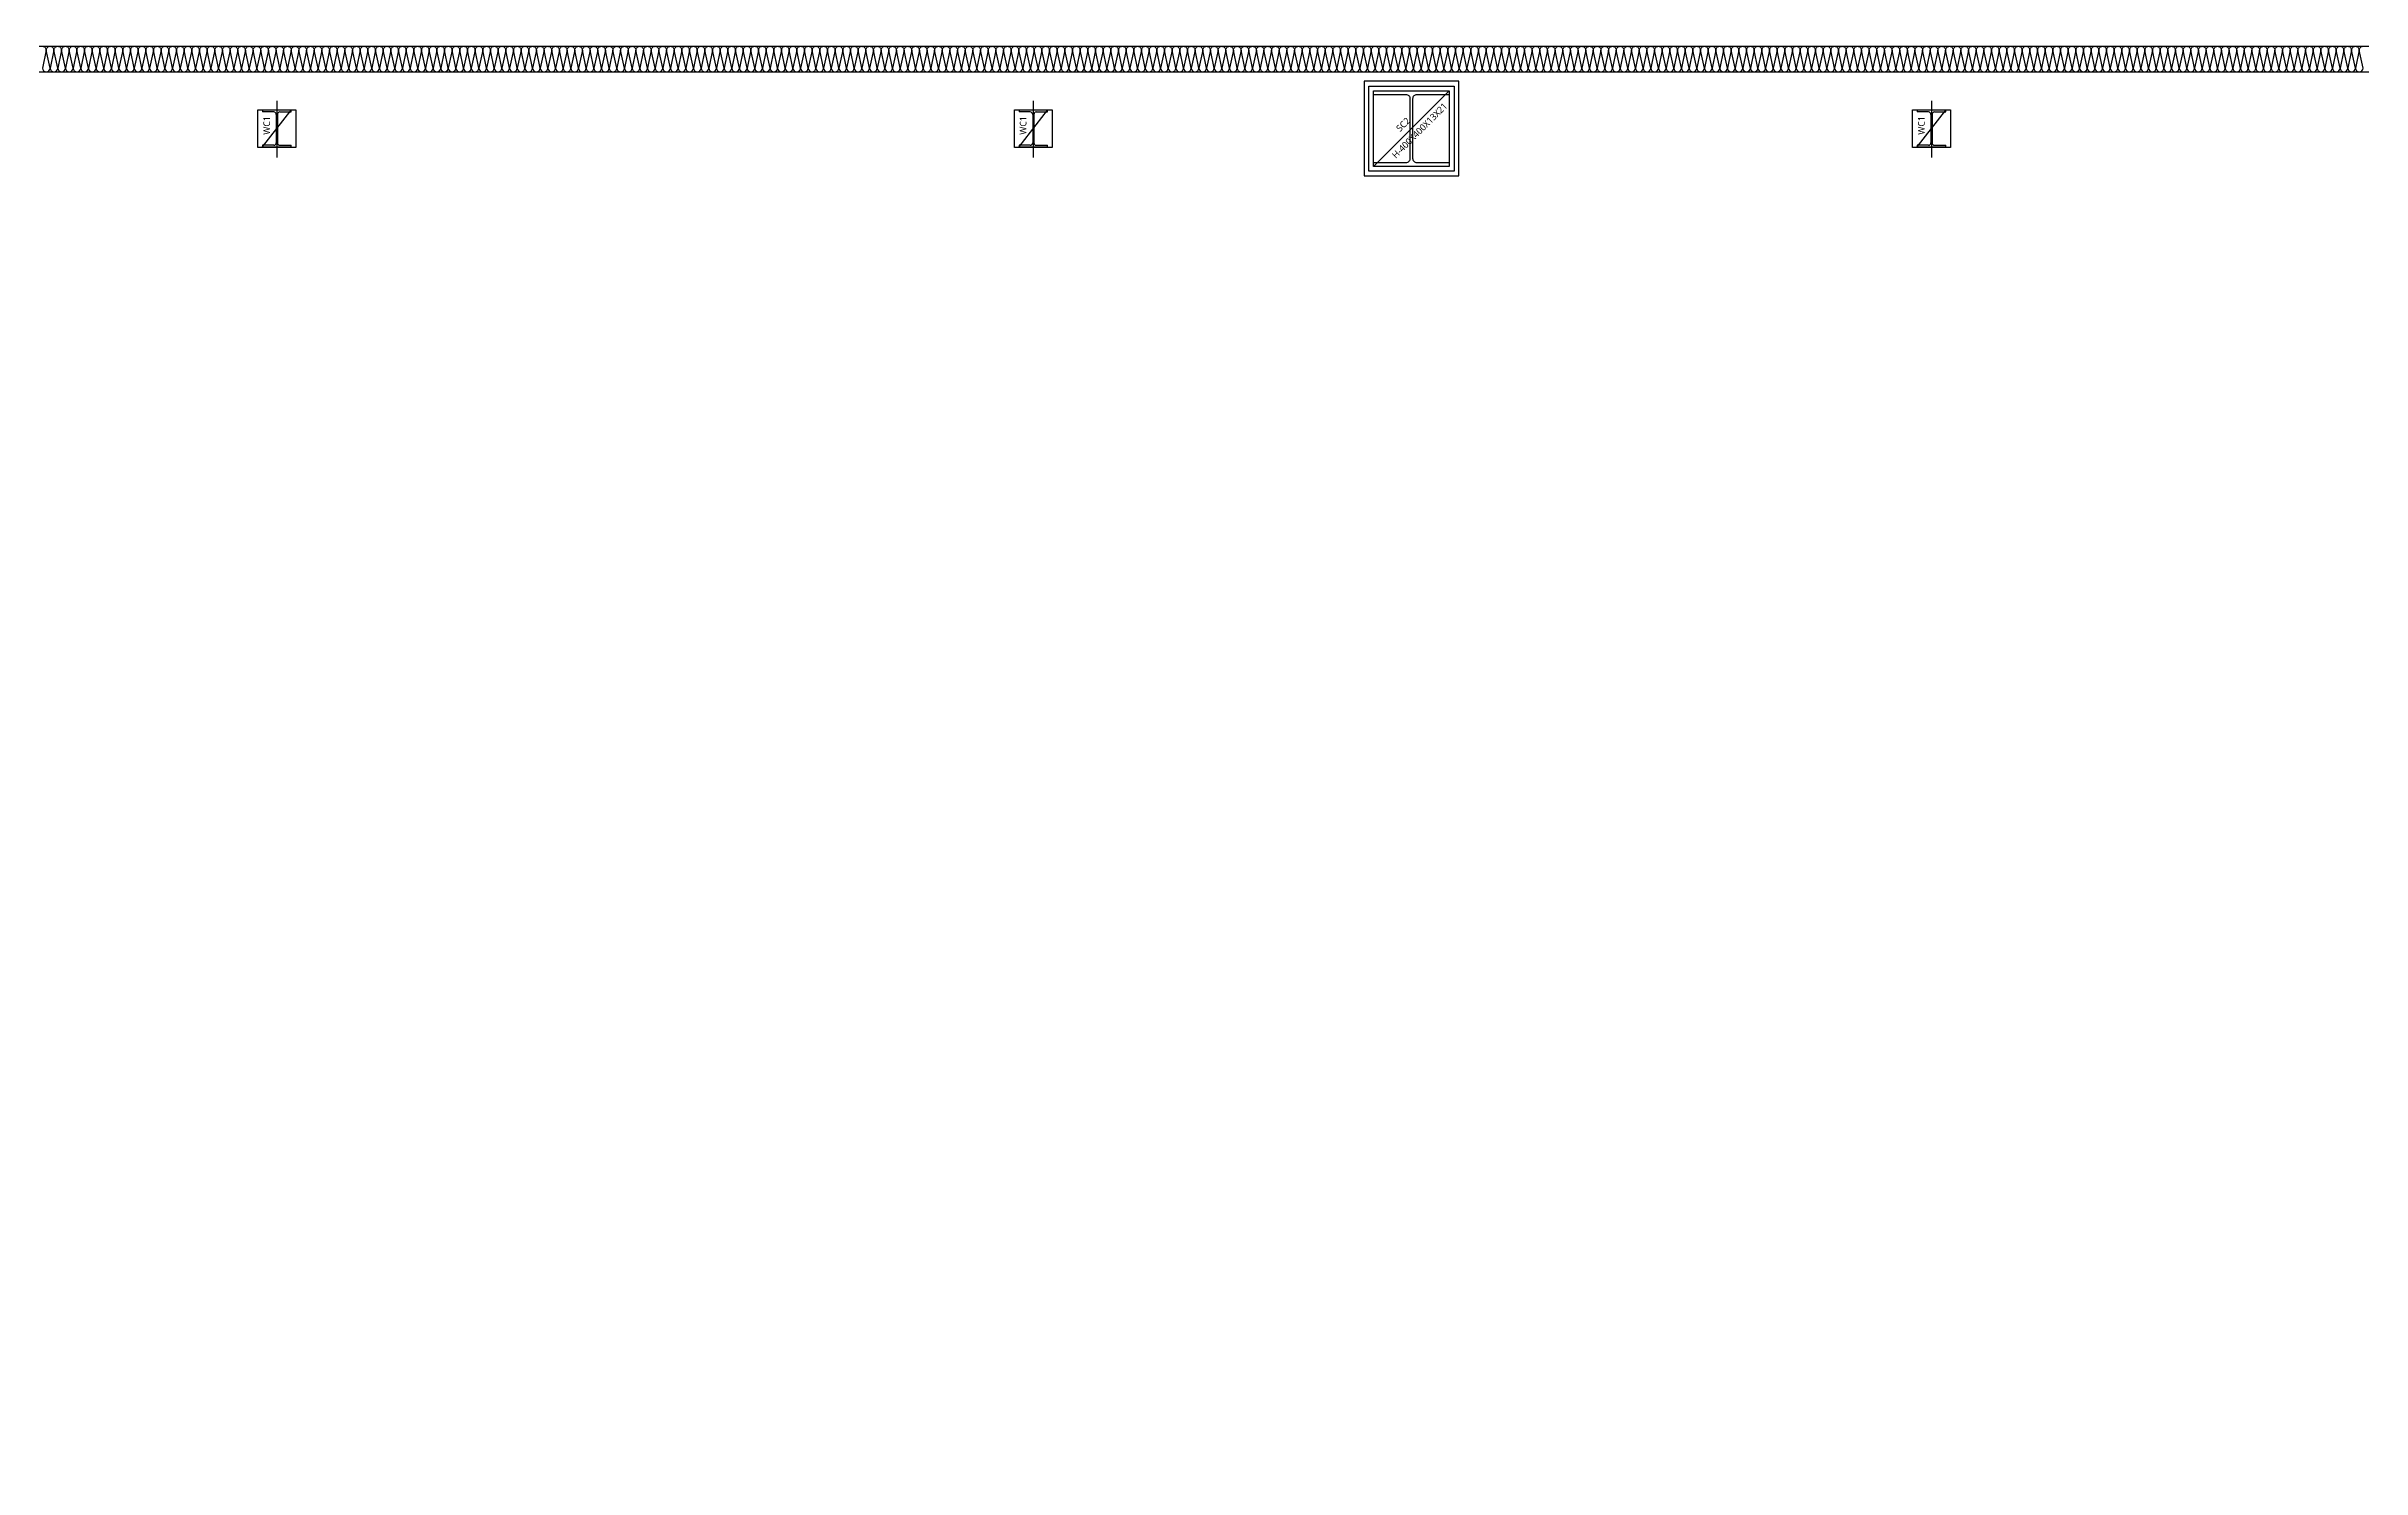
# Model space of a CAD drawing. Header units: millimetres. Extents: x -168200 to 504600, y -244718 to -125918.
# Drawn here: x -83919 to -71675, y -165900 to -158383 of the extents above; entities that cross this region are included whole.
import ezdxf
from ezdxf.enums import TextEntityAlignment as Align

# ---------------------------------------------------------------- set-up
doc = ezdxf.new("R2010")
doc.units = ezdxf.units.MM
doc.layers.add('arch', color=8, linetype='Continuous')
doc.styles.add('스타일1', font='malgun.ttf')

# ---------------------------------------------------------------- blocks, each defined once
blk = doc.blocks.new('*U485')
at = {"color": 0}
for points in [[(-26898.1, 0, -0.414214), (-26913.1, 15), (-26898.1, 85, 1), (-26928.1, 85), (-26913.1, 15, -0.414214), (-26928.1, 0, 0.414214)], [(-26868.1, 0, -0.414214), (-26883.1, 15), (-26868.1, 85, 1), (-26898.1, 85), (-26883.1, 15, -0.414214), (-26898.1, 0, 0.414214)], [(-26838.1, 0, -0.414214), (-26853.1, 15), (-26838.1, 85, 1), (-26868.1, 85), (-26853.1, 15, -0.414214), (-26868.1, 0, 0.414214)], [(-26808.1, 0, -0.414214), (-26823.1, 15), (-26808.1, 85, 1), (-26838.1, 85), (-26823.1, 15, -0.414214), (-26838.1, 0, 0.414214)], [(-26778.1, 0, -0.414214), (-26793.1, 15), (-26778.1, 85, 1), (-26808.1, 85), (-26793.1, 15, -0.414214), (-26808.1, 0, 0.414214)], [(-26748.1, 0, -0.414214), (-26763.1, 15), (-26748.1, 85, 1), (-26778.1, 85), (-26763.1, 15, -0.414214), (-26778.1, 0, 0.414214)], [(-26718.1, 0, -0.414214), (-26733.1, 15), (-26718.1, 85, 1), (-26748.1, 85), (-26733.1, 15, -0.414214), (-26748.1, 0, 0.414214)], [(-26688.1, 0, -0.414214), (-26703.1, 15), (-26688.1, 85, 1), (-26718.1, 85), (-26703.1, 15, -0.414214), (-26718.1, 0, 0.414214)], [(-26658.1, 0, -0.414214), (-26673.1, 15), (-26658.1, 85, 1), (-26688.1, 85), (-26673.1, 15, -0.414214), (-26688.1, 0, 0.414214)], [(-26628.1, 0, -0.414214), (-26643.1, 15), (-26628.1, 85, 1), (-26658.1, 85), (-26643.1, 15, -0.414214), (-26658.1, 0, 0.414214)], [(-26598.1, 0, -0.414214), (-26613.1, 15), (-26598.1, 85, 1), (-26628.1, 85), (-26613.1, 15, -0.414214), (-26628.1, 0, 0.414214)], [(-26568.1, 0, -0.414214), (-26583.1, 15), (-26568.1, 85, 1), (-26598.1, 85), (-26583.1, 15, -0.414214), (-26598.1, 0, 0.414214)], [(-26538.1, 0, -0.414214), (-26553.1, 15), (-26538.1, 85, 1), (-26568.1, 85), (-26553.1, 15, -0.414214), (-26568.1, 0, 0.414214)], [(-26508.1, 0, -0.414214), (-26523.1, 15), (-26508.1, 85, 1), (-26538.1, 85), (-26523.1, 15, -0.414214), (-26538.1, 0, 0.414214)], [(-26478.1, 0, -0.414214), (-26493.1, 15), (-26478.1, 85, 1), (-26508.1, 85), (-26493.1, 15, -0.414214), (-26508.1, 0, 0.414214)], [(-26448.1, 0, -0.414214), (-26463.1, 15), (-26448.1, 85, 1), (-26478.1, 85), (-26463.1, 15, -0.414214), (-26478.1, 0, 0.414214)], [(-26418.1, 0, -0.414214), (-26433.1, 15), (-26418.1, 85, 1), (-26448.1, 85), (-26433.1, 15, -0.414214), (-26448.1, 0, 0.414214)], [(-26388.1, 0, -0.414214), (-26403.1, 15), (-26388.1, 85, 1), (-26418.1, 85), (-26403.1, 15, -0.414214), (-26418.1, 0, 0.414214)], [(-26358.1, 0, -0.414214), (-26373.1, 15), (-26358.1, 85, 1), (-26388.1, 85), (-26373.1, 15, -0.414214), (-26388.1, 0, 0.414214)], [(-26328.1, 0, -0.414214), (-26343.1, 15), (-26328.1, 85, 1), (-26358.1, 85), (-26343.1, 15, -0.414214), (-26358.1, 0, 0.414214)], [(-26298.1, 0, -0.414214), (-26313.1, 15), (-26298.1, 85, 1), (-26328.1, 85), (-26313.1, 15, -0.414214), (-26328.1, 0, 0.414214)], [(-26268.1, 0, -0.414214), (-26283.1, 15), (-26268.1, 85, 1), (-26298.1, 85), (-26283.1, 15, -0.414214), (-26298.1, 0, 0.414214)], [(-26238.1, 0, -0.414214), (-26253.1, 15), (-26238.1, 85, 1), (-26268.1, 85), (-26253.1, 15, -0.414214), (-26268.1, 0, 0.414214)], [(-26208.1, 0, -0.414214), (-26223.1, 15), (-26208.1, 85, 1), (-26238.1, 85), (-26223.1, 15, -0.414214), (-26238.1, 0, 0.414214)], [(-26178.1, 0, -0.414214), (-26193.1, 15), (-26178.1, 85, 1), (-26208.1, 85), (-26193.1, 15, -0.414214), (-26208.1, 0, 0.414214)], [(-26148.1, 0, -0.414214), (-26163.1, 15), (-26148.1, 85, 1), (-26178.1, 85), (-26163.1, 15, -0.414214), (-26178.1, 0, 0.414214)], [(-26118.1, 0, -0.414214), (-26133.1, 15), (-26118.1, 85, 1), (-26148.1, 85), (-26133.1, 15, -0.414214), (-26148.1, 0, 0.414214)], [(-26088.1, 0, -0.414214), (-26103.1, 15), (-26088.1, 85, 1), (-26118.1, 85), (-26103.1, 15, -0.414214), (-26118.1, 0, 0.414214)], [(-26058.1, 0, -0.414214), (-26073.1, 15), (-26058.1, 85, 1), (-26088.1, 85), (-26073.1, 15, -0.414214), (-26088.1, 0, 0.414214)], [(-26028.1, 0, -0.414214), (-26043.1, 15), (-26028.1, 85, 1), (-26058.1, 85), (-26043.1, 15, -0.414214), (-26058.1, 0, 0.414214)], [(-25998.1, 0, -0.414214), (-26013.1, 15), (-25998.1, 85, 1), (-26028.1, 85), (-26013.1, 15, -0.414214), (-26028.1, 0, 0.414214)], [(-25968.1, 0, -0.414214), (-25983.1, 15), (-25968.1, 85, 1), (-25998.1, 85), (-25983.1, 15, -0.414214), (-25998.1, 0, 0.414214)], [(-25938.1, 0, -0.414214), (-25953.1, 15), (-25938.1, 85, 1), (-25968.1, 85), (-25953.1, 15, -0.414214), (-25968.1, 0, 0.414214)], [(-25908.1, 0, -0.414214), (-25923.1, 15), (-25908.1, 85, 1), (-25938.1, 85), (-25923.1, 15, -0.414214), (-25938.1, 0, 0.414214)], [(-25878.1, 0, -0.414214), (-25893.1, 15), (-25878.1, 85, 1), (-25908.1, 85), (-25893.1, 15, -0.414214), (-25908.1, 0, 0.414214)], [(-25848.1, 0, -0.414214), (-25863.1, 15), (-25848.1, 85, 1), (-25878.1, 85), (-25863.1, 15, -0.414214), (-25878.1, 0, 0.414214)], [(-25818.1, 0, -0.414214), (-25833.1, 15), (-25818.1, 85, 1), (-25848.1, 85), (-25833.1, 15, -0.414214), (-25848.1, 0, 0.414214)], [(-25788.1, 0, -0.414214), (-25803.1, 15), (-25788.1, 85, 1), (-25818.1, 85), (-25803.1, 15, -0.414214), (-25818.1, 0, 0.414214)], [(-25758.1, 0, -0.414214), (-25773.1, 15), (-25758.1, 85, 1), (-25788.1, 85), (-25773.1, 15, -0.414214), (-25788.1, 0, 0.414214)], [(-25728.1, 0, -0.414214), (-25743.1, 15), (-25728.1, 85, 1), (-25758.1, 85), (-25743.1, 15, -0.414214), (-25758.1, 0, 0.414214)], [(-25698.1, 0, -0.414214), (-25713.1, 15), (-25698.1, 85, 1), (-25728.1, 85), (-25713.1, 15, -0.414214), (-25728.1, 0, 0.414214)], [(-25668.1, 0, -0.414214), (-25683.1, 15), (-25668.1, 85, 1), (-25698.1, 85), (-25683.1, 15, -0.414214), (-25698.1, 0, 0.414214)], [(-25638.1, 0, -0.414214), (-25653.1, 15), (-25638.1, 85, 1), (-25668.1, 85), (-25653.1, 15, -0.414214), (-25668.1, 0, 0.414214)], [(-25608.1, 0, -0.414214), (-25623.1, 15), (-25608.1, 85, 1), (-25638.1, 85), (-25623.1, 15, -0.414214), (-25638.1, 0, 0.414214)], [(-25578.1, 0, -0.414214), (-25593.1, 15), (-25578.1, 85, 1), (-25608.1, 85), (-25593.1, 15, -0.414214), (-25608.1, 0, 0.414214)], [(-25548.1, 0, -0.414214), (-25563.1, 15), (-25548.1, 85, 1), (-25578.1, 85), (-25563.1, 15, -0.414214), (-25578.1, 0, 0.414214)], [(-25518.1, 0, -0.414214), (-25533.1, 15), (-25518.1, 85, 1), (-25548.1, 85), (-25533.1, 15, -0.414214), (-25548.1, 0, 0.414214)], [(-25488.1, 0, -0.414214), (-25503.1, 15), (-25488.1, 85, 1), (-25518.1, 85), (-25503.1, 15, -0.414214), (-25518.1, 0, 0.414214)], [(-25458.1, 0, -0.414214), (-25473.1, 15), (-25458.1, 85, 1), (-25488.1, 85), (-25473.1, 15, -0.414214), (-25488.1, 0, 0.414214)], [(-25428.1, 0, -0.414214), (-25443.1, 15), (-25428.1, 85, 1), (-25458.1, 85), (-25443.1, 15, -0.414214), (-25458.1, 0, 0.414214)], [(-25398.1, 0, -0.414214), (-25413.1, 15), (-25398.1, 85, 1), (-25428.1, 85), (-25413.1, 15, -0.414214), (-25428.1, 0, 0.414214)], [(-25368.1, 0, -0.414214), (-25383.1, 15), (-25368.1, 85, 1), (-25398.1, 85), (-25383.1, 15, -0.414214), (-25398.1, 0, 0.414214)], [(-25338.1, 0, -0.414214), (-25353.1, 15), (-25338.1, 85, 1), (-25368.1, 85), (-25353.1, 15, -0.414214), (-25368.1, 0, 0.414214)], [(-25308.1, 0, -0.414214), (-25323.1, 15), (-25308.1, 85, 1), (-25338.1, 85), (-25323.1, 15, -0.414214), (-25338.1, 0, 0.414214)], [(-25278.1, 0, -0.414214), (-25293.1, 15), (-25278.1, 85, 1), (-25308.1, 85), (-25293.1, 15, -0.414214), (-25308.1, 0, 0.414214)], [(-25248.1, 0, -0.414214), (-25263.1, 15), (-25248.1, 85, 1), (-25278.1, 85), (-25263.1, 15, -0.414214), (-25278.1, 0, 0.414214)], [(-25218.1, 0, -0.414214), (-25233.1, 15), (-25218.1, 85, 1), (-25248.1, 85), (-25233.1, 15, -0.414214), (-25248.1, 0, 0.414214)], [(-25188.1, 0, -0.414214), (-25203.1, 15), (-25188.1, 85, 1), (-25218.1, 85), (-25203.1, 15, -0.414214), (-25218.1, 0, 0.414214)], [(-25158.1, 0, -0.414214), (-25173.1, 15), (-25158.1, 85, 1), (-25188.1, 85), (-25173.1, 15, -0.414214), (-25188.1, 0, 0.414214)], [(-25128.1, 0, -0.414214), (-25143.1, 15), (-25128.1, 85, 1), (-25158.1, 85), (-25143.1, 15, -0.414214), (-25158.1, 0, 0.414214)], [(-25098.1, 0, -0.414214), (-25113.1, 15), (-25098.1, 85, 1), (-25128.1, 85), (-25113.1, 15, -0.414214), (-25128.1, 0, 0.414214)], [(-25068.1, 0, -0.414214), (-25083.1, 15), (-25068.1, 85, 1), (-25098.1, 85), (-25083.1, 15, -0.414214), (-25098.1, 0, 0.414214)], [(-25038.1, 0, -0.414214), (-25053.1, 15), (-25038.1, 85, 1), (-25068.1, 85), (-25053.1, 15, -0.414214), (-25068.1, 0, 0.414214)], [(-25008.1, 0, -0.414214), (-25023.1, 15), (-25008.1, 85, 1), (-25038.1, 85), (-25023.1, 15, -0.414214), (-25038.1, 0, 0.414214)], [(-24978.1, 0, -0.414214), (-24993.1, 15), (-24978.1, 85, 1), (-25008.1, 85), (-24993.1, 15, -0.414214), (-25008.1, 0, 0.414214)], [(-24948.1, 0, -0.414214), (-24963.1, 15), (-24948.1, 85, 1), (-24978.1, 85), (-24963.1, 15, -0.414214), (-24978.1, 0, 0.414214)], [(-24918.1, 0, -0.414214), (-24933.1, 15), (-24918.1, 85, 1), (-24948.1, 85), (-24933.1, 15, -0.414214), (-24948.1, 0, 0.414214)], [(-24888.1, 0, -0.414214), (-24903.1, 15), (-24888.1, 85, 1), (-24918.1, 85), (-24903.1, 15, -0.414214), (-24918.1, 0, 0.414214)], [(-24858.1, 0, -0.414214), (-24873.1, 15), (-24858.1, 85, 1), (-24888.1, 85), (-24873.1, 15, -0.414214), (-24888.1, 0, 0.414214)], [(-24828.1, 0, -0.414214), (-24843.1, 15), (-24828.1, 85, 1), (-24858.1, 85), (-24843.1, 15, -0.414214), (-24858.1, 0, 0.414214)], [(-24798.1, 0, -0.414214), (-24813.1, 15), (-24798.1, 85, 1), (-24828.1, 85), (-24813.1, 15, -0.414214), (-24828.1, 0, 0.414214)], [(-24768.1, 0, -0.414214), (-24783.1, 15), (-24768.1, 85, 1), (-24798.1, 85), (-24783.1, 15, -0.414214), (-24798.1, 0, 0.414214)], [(-24738.1, 0, -0.414214), (-24753.1, 15), (-24738.1, 85, 1), (-24768.1, 85), (-24753.1, 15, -0.414214), (-24768.1, 0, 0.414214)], [(-24708.1, 0, -0.414214), (-24723.1, 15), (-24708.1, 85, 1), (-24738.1, 85), (-24723.1, 15, -0.414214), (-24738.1, 0, 0.414214)], [(-24678.1, 0, -0.414214), (-24693.1, 15), (-24678.1, 85, 1), (-24708.1, 85), (-24693.1, 15, -0.414214), (-24708.1, 0, 0.414214)], [(-24648.1, 0, -0.414214), (-24663.1, 15), (-24648.1, 85, 1), (-24678.1, 85), (-24663.1, 15, -0.414214), (-24678.1, 0, 0.414214)], [(-24618.1, 0, -0.414214), (-24633.1, 15), (-24618.1, 85, 1), (-24648.1, 85), (-24633.1, 15, -0.414214), (-24648.1, 0, 0.414214)], [(-24588.1, 0, -0.414214), (-24603.1, 15), (-24588.1, 85, 1), (-24618.1, 85), (-24603.1, 15, -0.414214), (-24618.1, 0, 0.414214)], [(-24558.1, 0, -0.414214), (-24573.1, 15), (-24558.1, 85, 1), (-24588.1, 85), (-24573.1, 15, -0.414214), (-24588.1, 0, 0.414214)], [(-24528.1, 0, -0.414214), (-24543.1, 15), (-24528.1, 85, 1), (-24558.1, 85), (-24543.1, 15, -0.414214), (-24558.1, 0, 0.414214)], [(-24498.1, 0, -0.414214), (-24513.1, 15), (-24498.1, 85, 1), (-24528.1, 85), (-24513.1, 15, -0.414214), (-24528.1, 0, 0.414214)], [(-24468.1, 0, -0.414214), (-24483.1, 15), (-24468.1, 85, 1), (-24498.1, 85), (-24483.1, 15, -0.414214), (-24498.1, 0, 0.414214)], [(-24438.1, 0, -0.414214), (-24453.1, 15), (-24438.1, 85, 1), (-24468.1, 85), (-24453.1, 15, -0.414214), (-24468.1, 0, 0.414214)], [(-24408.1, 0, -0.414214), (-24423.1, 15), (-24408.1, 85, 1), (-24438.1, 85), (-24423.1, 15, -0.414214), (-24438.1, 0, 0.414214)], [(-24378.1, 0, -0.414214), (-24393.1, 15), (-24378.1, 85, 1), (-24408.1, 85), (-24393.1, 15, -0.414214), (-24408.1, 0, 0.414214)], [(-24348.1, 0, -0.414214), (-24363.1, 15), (-24348.1, 85, 1), (-24378.1, 85), (-24363.1, 15, -0.414214), (-24378.1, 0, 0.414214)], [(-24318.1, 0, -0.414214), (-24333.1, 15), (-24318.1, 85, 1), (-24348.1, 85), (-24333.1, 15, -0.414214), (-24348.1, 0, 0.414214)], [(-24288.1, 0, -0.414214), (-24303.1, 15), (-24288.1, 85, 1), (-24318.1, 85), (-24303.1, 15, -0.414214), (-24318.1, 0, 0.414214)], [(-24258.1, 0, -0.414214), (-24273.1, 15), (-24258.1, 85, 1), (-24288.1, 85), (-24273.1, 15, -0.414214), (-24288.1, 0, 0.414214)], [(-24228.1, 0, -0.414214), (-24243.1, 15), (-24228.1, 85, 1), (-24258.1, 85), (-24243.1, 15, -0.414214), (-24258.1, 0, 0.414214)], [(-24198.1, 0, -0.414214), (-24213.1, 15), (-24198.1, 85, 1), (-24228.1, 85), (-24213.1, 15, -0.414214), (-24228.1, 0, 0.414214)], [(-24168.1, 0, -0.414214), (-24183.1, 15), (-24168.1, 85, 1), (-24198.1, 85), (-24183.1, 15, -0.414214), (-24198.1, 0, 0.414214)], [(-24138.1, 0, -0.414214), (-24153.1, 15), (-24138.1, 85, 1), (-24168.1, 85), (-24153.1, 15, -0.414214), (-24168.1, 0, 0.414214)], [(-24108.1, 0, -0.414214), (-24123.1, 15), (-24108.1, 85, 1), (-24138.1, 85), (-24123.1, 15, -0.414214), (-24138.1, 0, 0.414214)], [(-24078.1, 0, -0.414214), (-24093.1, 15), (-24078.1, 85, 1), (-24108.1, 85), (-24093.1, 15, -0.414214), (-24108.1, 0, 0.414214)], [(-24048.1, 0, -0.414214), (-24063.1, 15), (-24048.1, 85, 1), (-24078.1, 85), (-24063.1, 15, -0.414214), (-24078.1, 0, 0.414214)], [(-24018.1, 0, -0.414214), (-24033.1, 15), (-24018.1, 85, 1), (-24048.1, 85), (-24033.1, 15, -0.414214), (-24048.1, 0, 0.414214)], [(-23988.1, 0, -0.414214), (-24003.1, 15), (-23988.1, 85, 1), (-24018.1, 85), (-24003.1, 15, -0.414214), (-24018.1, 0, 0.414214)], [(-23958.1, 0, -0.414214), (-23973.1, 15), (-23958.1, 85, 1), (-23988.1, 85), (-23973.1, 15, -0.414214), (-23988.1, 0, 0.414214)], [(-23928.1, 0, -0.414214), (-23943.1, 15), (-23928.1, 85, 1), (-23958.1, 85), (-23943.1, 15, -0.414214), (-23958.1, 0, 0.414214)], [(-23898.1, 0, -0.414214), (-23913.1, 15), (-23898.1, 85, 1), (-23928.1, 85), (-23913.1, 15, -0.414214), (-23928.1, 0, 0.414214)], [(-23868.1, 0, -0.414214), (-23883.1, 15), (-23868.1, 85, 1), (-23898.1, 85), (-23883.1, 15, -0.414214), (-23898.1, 0, 0.414214)], [(-23838.1, 0, -0.414214), (-23853.1, 15), (-23838.1, 85, 1), (-23868.1, 85), (-23853.1, 15, -0.414214), (-23868.1, 0, 0.414214)], [(-23808.1, 0, -0.414214), (-23823.1, 15), (-23808.1, 85, 1), (-23838.1, 85), (-23823.1, 15, -0.414214), (-23838.1, 0, 0.414214)], [(-23778.1, 0, -0.414214), (-23793.1, 15), (-23778.1, 85, 1), (-23808.1, 85), (-23793.1, 15, -0.414214), (-23808.1, 0, 0.414214)], [(-23748.1, 0, -0.414214), (-23763.1, 15), (-23748.1, 85, 1), (-23778.1, 85), (-23763.1, 15, -0.414214), (-23778.1, 0, 0.414214)], [(-23718.1, 0, -0.414214), (-23733.1, 15), (-23718.1, 85, 1), (-23748.1, 85), (-23733.1, 15, -0.414214), (-23748.1, 0, 0.414214)], [(-23688.1, 0, -0.414214), (-23703.1, 15), (-23688.1, 85, 1), (-23718.1, 85), (-23703.1, 15, -0.414214), (-23718.1, 0, 0.414214)], [(-23658.1, 0, -0.414214), (-23673.1, 15), (-23658.1, 85, 1), (-23688.1, 85), (-23673.1, 15, -0.414214), (-23688.1, 0, 0.414214)], [(-23628.1, 0, -0.414214), (-23643.1, 15), (-23628.1, 85, 1), (-23658.1, 85), (-23643.1, 15, -0.414214), (-23658.1, 0, 0.414214)], [(-23598.1, 0, -0.414214), (-23613.1, 15), (-23598.1, 85, 1), (-23628.1, 85), (-23613.1, 15, -0.414214), (-23628.1, 0, 0.414214)], [(-23568.1, 0, -0.414214), (-23583.1, 15), (-23568.1, 85, 1), (-23598.1, 85), (-23583.1, 15, -0.414214), (-23598.1, 0, 0.414214)], [(-23538.1, 0, -0.414214), (-23553.1, 15), (-23538.1, 85, 1), (-23568.1, 85), (-23553.1, 15, -0.414214), (-23568.1, 0, 0.414214)], [(-23508.1, 0, -0.414214), (-23523.1, 15), (-23508.1, 85, 1), (-23538.1, 85), (-23523.1, 15, -0.414214), (-23538.1, 0, 0.414214)], [(-23478.1, 0, -0.414214), (-23493.1, 15), (-23478.1, 85, 1), (-23508.1, 85), (-23493.1, 15, -0.414214), (-23508.1, 0, 0.414214)], [(-23448.1, 0, -0.414214), (-23463.1, 15), (-23448.1, 85, 1), (-23478.1, 85), (-23463.1, 15, -0.414214), (-23478.1, 0, 0.414214)], [(-23418.1, 0, -0.414214), (-23433.1, 15), (-23418.1, 85, 1), (-23448.1, 85), (-23433.1, 15, -0.414214), (-23448.1, 0, 0.414214)], [(-23388.1, 0, -0.414214), (-23403.1, 15), (-23388.1, 85, 1), (-23418.1, 85), (-23403.1, 15, -0.414214), (-23418.1, 0, 0.414214)], [(-23358.1, 0, -0.414214), (-23373.1, 15), (-23358.1, 85, 1), (-23388.1, 85), (-23373.1, 15, -0.414214), (-23388.1, 0, 0.414214)], [(-23328.1, 0, -0.414214), (-23343.1, 15), (-23328.1, 85, 1), (-23358.1, 85), (-23343.1, 15, -0.414214), (-23358.1, 0, 0.414214)], [(-23298.1, 0, -0.414214), (-23313.1, 15), (-23298.1, 85, 1), (-23328.1, 85), (-23313.1, 15, -0.414214), (-23328.1, 0, 0.414214)], [(-23268.1, 0, -0.414214), (-23283.1, 15), (-23268.1, 85, 1), (-23298.1, 85), (-23283.1, 15, -0.414214), (-23298.1, 0, 0.414214)], [(-23238.1, 0, -0.414214), (-23253.1, 15), (-23238.1, 85, 1), (-23268.1, 85), (-23253.1, 15, -0.414214), (-23268.1, 0, 0.414214)], [(-23208.1, 0, -0.414214), (-23223.1, 15), (-23208.1, 85, 1), (-23238.1, 85), (-23223.1, 15, -0.414214), (-23238.1, 0, 0.414214)], [(-23178.1, 0, -0.414214), (-23193.1, 15), (-23178.1, 85, 1), (-23208.1, 85), (-23193.1, 15, -0.414214), (-23208.1, 0, 0.414214)], [(-23148.1, 0, -0.414214), (-23163.1, 15), (-23148.1, 85, 1), (-23178.1, 85), (-23163.1, 15, -0.414214), (-23178.1, 0, 0.414214)], [(-23118.1, 0, -0.414214), (-23133.1, 15), (-23118.1, 85, 1), (-23148.1, 85), (-23133.1, 15, -0.414214), (-23148.1, 0, 0.414214)], [(-23088.1, 0, -0.414214), (-23103.1, 15), (-23088.1, 85, 1), (-23118.1, 85), (-23103.1, 15, -0.414214), (-23118.1, 0, 0.414214)], [(-23058.1, 0, -0.414214), (-23073.1, 15), (-23058.1, 85, 1), (-23088.1, 85), (-23073.1, 15, -0.414214), (-23088.1, 0, 0.414214)], [(-23028.1, 0, -0.414214), (-23043.1, 15), (-23028.1, 85, 1), (-23058.1, 85), (-23043.1, 15, -0.414214), (-23058.1, 0, 0.414214)], [(-22998.1, 0, -0.414214), (-23013.1, 15), (-22998.1, 85, 1), (-23028.1, 85), (-23013.1, 15, -0.414214), (-23028.1, 0, 0.414214)], [(-22968.1, 0, -0.414214), (-22983.1, 15), (-22968.1, 85, 1), (-22998.1, 85), (-22983.1, 15, -0.414214), (-22998.1, 0, 0.414214)], [(-22938.1, 0, -0.414214), (-22953.1, 15), (-22938.1, 85, 1), (-22968.1, 85), (-22953.1, 15, -0.414214), (-22968.1, 0, 0.414214)], [(-22908.1, 0, -0.414214), (-22923.1, 15), (-22908.1, 85, 1), (-22938.1, 85), (-22923.1, 15, -0.414214), (-22938.1, 0, 0.414214)], [(-22878.1, 0, -0.414214), (-22893.1, 15), (-22878.1, 85, 1), (-22908.1, 85), (-22893.1, 15, -0.414214), (-22908.1, 0, 0.414214)], [(-22848.1, 0, -0.414214), (-22863.1, 15), (-22848.1, 85, 1), (-22878.1, 85), (-22863.1, 15, -0.414214), (-22878.1, 0, 0.414214)], [(-22818.1, 0, -0.414214), (-22833.1, 15), (-22818.1, 85, 1), (-22848.1, 85), (-22833.1, 15, -0.414214), (-22848.1, 0, 0.414214)], [(-22788.1, 0, -0.414214), (-22803.1, 15), (-22788.1, 85, 1), (-22818.1, 85), (-22803.1, 15, -0.414214), (-22818.1, 0, 0.414214)], [(-22758.1, 0, -0.414214), (-22773.1, 15), (-22758.1, 85, 1), (-22788.1, 85), (-22773.1, 15, -0.414214), (-22788.1, 0, 0.414214)], [(-22728.1, 0, -0.414214), (-22743.1, 15), (-22728.1, 85, 1), (-22758.1, 85), (-22743.1, 15, -0.414214), (-22758.1, 0, 0.414214)], [(-22698.1, 0, -0.414214), (-22713.1, 15), (-22698.1, 85, 1), (-22728.1, 85), (-22713.1, 15, -0.414214), (-22728.1, 0, 0.414214)], [(-22668.1, 0, -0.414214), (-22683.1, 15), (-22668.1, 85, 1), (-22698.1, 85), (-22683.1, 15, -0.414214), (-22698.1, 0, 0.414214)], [(-22638.1, 0, -0.414214), (-22653.1, 15), (-22638.1, 85, 1), (-22668.1, 85), (-22653.1, 15, -0.414214), (-22668.1, 0, 0.414214)], [(-22608.1, 0, -0.414214), (-22623.1, 15), (-22608.1, 85, 1), (-22638.1, 85), (-22623.1, 15, -0.414214), (-22638.1, 0, 0.414214)], [(-22578.1, 0, -0.414214), (-22593.1, 15), (-22578.1, 85, 1), (-22608.1, 85), (-22593.1, 15, -0.414214), (-22608.1, 0, 0.414214)], [(-22548.1, 0, -0.414214), (-22563.1, 15), (-22548.1, 85, 1), (-22578.1, 85), (-22563.1, 15, -0.414214), (-22578.1, 0, 0.414214)], [(-22518.1, 0, -0.414214), (-22533.1, 15), (-22518.1, 85, 1), (-22548.1, 85), (-22533.1, 15, -0.414214), (-22548.1, 0, 0.414214)], [(-22488.1, 0, -0.414214), (-22503.1, 15), (-22488.1, 85, 1), (-22518.1, 85), (-22503.1, 15, -0.414214), (-22518.1, 0, 0.414214)], [(-22458.1, 0, -0.414214), (-22473.1, 15), (-22458.1, 85, 1), (-22488.1, 85), (-22473.1, 15, -0.414214), (-22488.1, 0, 0.414214)], [(-22428.1, 0, -0.414214), (-22443.1, 15), (-22428.1, 85, 1), (-22458.1, 85), (-22443.1, 15, -0.414214), (-22458.1, 0, 0.414214)], [(-22398.1, 0, -0.414214), (-22413.1, 15), (-22398.1, 85, 1), (-22428.1, 85), (-22413.1, 15, -0.414214), (-22428.1, 0, 0.414214)], [(-22368.1, 0, -0.414214), (-22383.1, 15), (-22368.1, 85, 1), (-22398.1, 85), (-22383.1, 15, -0.414214), (-22398.1, 0, 0.414214)], [(-22338.1, 0, -0.414214), (-22353.1, 15), (-22338.1, 85, 1), (-22368.1, 85), (-22353.1, 15, -0.414214), (-22368.1, 0, 0.414214)], [(-22308.1, 0, -0.414214), (-22323.1, 15), (-22308.1, 85, 1), (-22338.1, 85), (-22323.1, 15, -0.414214), (-22338.1, 0, 0.414214)], [(-22278.1, 0, -0.414214), (-22293.1, 15), (-22278.1, 85, 1), (-22308.1, 85), (-22293.1, 15, -0.414214), (-22308.1, 0, 0.414214)], [(-22248.1, 0, -0.414214), (-22263.1, 15), (-22248.1, 85, 1), (-22278.1, 85), (-22263.1, 15, -0.414214), (-22278.1, 0, 0.414214)], [(-22218.1, 0, -0.414214), (-22233.1, 15), (-22218.1, 85, 1), (-22248.1, 85), (-22233.1, 15, -0.414214), (-22248.1, 0, 0.414214)], [(-22188.1, 0, -0.414214), (-22203.1, 15), (-22188.1, 85, 1), (-22218.1, 85), (-22203.1, 15, -0.414214), (-22218.1, 0, 0.414214)], [(-22158.1, 0, -0.414214), (-22173.1, 15), (-22158.1, 85, 1), (-22188.1, 85), (-22173.1, 15, -0.414214), (-22188.1, 0, 0.414214)], [(-22128.1, 0, -0.414214), (-22143.1, 15), (-22128.1, 85, 1), (-22158.1, 85), (-22143.1, 15, -0.414214), (-22158.1, 0, 0.414214)], [(-22098.1, 0, -0.414214), (-22113.1, 15), (-22098.1, 85, 1), (-22128.1, 85), (-22113.1, 15, -0.414214), (-22128.1, 0, 0.414214)], [(-22068.1, 0, -0.414214), (-22083.1, 15), (-22068.1, 85, 1), (-22098.1, 85), (-22083.1, 15, -0.414214), (-22098.1, 0, 0.414214)], [(-22038.1, 0, -0.414214), (-22053.1, 15), (-22038.1, 85, 1), (-22068.1, 85), (-22053.1, 15, -0.414214), (-22068.1, 0, 0.414214)], [(-22008.1, 0, -0.414214), (-22023.1, 15), (-22008.1, 85, 1), (-22038.1, 85), (-22023.1, 15, -0.414214), (-22038.1, 0, 0.414214)], [(-21978.1, 0, -0.414214), (-21993.1, 15), (-21978.1, 85, 1), (-22008.1, 85), (-21993.1, 15, -0.414214), (-22008.1, 0, 0.414214)], [(-21948.1, 0, -0.414214), (-21963.1, 15), (-21948.1, 85, 1), (-21978.1, 85), (-21963.1, 15, -0.414214), (-21978.1, 0, 0.414214)], [(-21918.1, 0, -0.414214), (-21933.1, 15), (-21918.1, 85, 1), (-21948.1, 85), (-21933.1, 15, -0.414214), (-21948.1, 0, 0.414214)], [(-21888.1, 0, -0.414214), (-21903.1, 15), (-21888.1, 85, 1), (-21918.1, 85), (-21903.1, 15, -0.414214), (-21918.1, 0, 0.414214)], [(-21858.1, 0, -0.414214), (-21873.1, 15), (-21858.1, 85, 1), (-21888.1, 85), (-21873.1, 15, -0.414214), (-21888.1, 0, 0.414214)], [(-21828.1, 0, -0.414214), (-21843.1, 15), (-21828.1, 85, 1), (-21858.1, 85), (-21843.1, 15, -0.414214), (-21858.1, 0, 0.414214)], [(-21798.1, 0, -0.414214), (-21813.1, 15), (-21798.1, 85, 1), (-21828.1, 85), (-21813.1, 15, -0.414214), (-21828.1, 0, 0.414214)], [(-21768.1, 0, -0.414214), (-21783.1, 15), (-21768.1, 85, 1), (-21798.1, 85), (-21783.1, 15, -0.414214), (-21798.1, 0, 0.414214)], [(-21738.1, 0, -0.414214), (-21753.1, 15), (-21738.1, 85, 1), (-21768.1, 85), (-21753.1, 15, -0.414214), (-21768.1, 0, 0.414214)], [(-21708.1, 0, -0.414214), (-21723.1, 15), (-21708.1, 85, 1), (-21738.1, 85), (-21723.1, 15, -0.414214), (-21738.1, 0, 0.414214)], [(-21678.1, 0, -0.414214), (-21693.1, 15), (-21678.1, 85, 1), (-21708.1, 85), (-21693.1, 15, -0.414214), (-21708.1, 0, 0.414214)], [(-21648.1, 0, -0.414214), (-21663.1, 15), (-21648.1, 85, 1), (-21678.1, 85), (-21663.1, 15, -0.414214), (-21678.1, 0, 0.414214)], [(-21618.1, 0, -0.414214), (-21633.1, 15), (-21618.1, 85, 1), (-21648.1, 85), (-21633.1, 15, -0.414214), (-21648.1, 0, 0.414214)], [(-21588.1, 0, -0.414214), (-21603.1, 15), (-21588.1, 85, 1), (-21618.1, 85), (-21603.1, 15, -0.414214), (-21618.1, 0, 0.414214)], [(-21558.1, 0, -0.414214), (-21573.1, 15), (-21558.1, 85, 1), (-21588.1, 85), (-21573.1, 15, -0.414214), (-21588.1, 0, 0.414214)], [(-21528.1, 0, -0.414214), (-21543.1, 15), (-21528.1, 85, 1), (-21558.1, 85), (-21543.1, 15, -0.414214), (-21558.1, 0, 0.414214)], [(-21498.1, 0, -0.414214), (-21513.1, 15), (-21498.1, 85, 1), (-21528.1, 85), (-21513.1, 15, -0.414214), (-21528.1, 0, 0.414214)], [(-21468.1, 0, -0.414214), (-21483.1, 15), (-21468.1, 85, 1), (-21498.1, 85), (-21483.1, 15, -0.414214), (-21498.1, 0, 0.414214)], [(-21438.1, 0, -0.414214), (-21453.1, 15), (-21438.1, 85, 1), (-21468.1, 85), (-21453.1, 15, -0.414214), (-21468.1, 0, 0.414214)], [(-21408.1, 0, -0.414214), (-21423.1, 15), (-21408.1, 85, 1), (-21438.1, 85), (-21423.1, 15, -0.414214), (-21438.1, 0, 0.414214)], [(-21378.1, 0, -0.414214), (-21393.1, 15), (-21378.1, 85, 1), (-21408.1, 85), (-21393.1, 15, -0.414214), (-21408.1, 0, 0.414214)], [(-21348.1, 0, -0.414214), (-21363.1, 15), (-21348.1, 85, 1), (-21378.1, 85), (-21363.1, 15, -0.414214), (-21378.1, 0, 0.414214)], [(-21318.1, 0, -0.414214), (-21333.1, 15), (-21318.1, 85, 1), (-21348.1, 85), (-21333.1, 15, -0.414214), (-21348.1, 0, 0.414214)], [(-21288.1, 0, -0.414214), (-21303.1, 15), (-21288.1, 85, 1), (-21318.1, 85), (-21303.1, 15, -0.414214), (-21318.1, 0, 0.414214)], [(-21258.1, 0, -0.414214), (-21273.1, 15), (-21258.1, 85, 1), (-21288.1, 85), (-21273.1, 15, -0.414214), (-21288.1, 0, 0.414214)], [(-21228.1, 0, -0.414214), (-21243.1, 15), (-21228.1, 85, 1), (-21258.1, 85), (-21243.1, 15, -0.414214), (-21258.1, 0, 0.414214)], [(-21198.1, 0, -0.414214), (-21213.1, 15), (-21198.1, 85, 1), (-21228.1, 85), (-21213.1, 15, -0.414214), (-21228.1, 0, 0.414214)], [(-21168.1, 0, -0.414214), (-21183.1, 15), (-21168.1, 85, 1), (-21198.1, 85), (-21183.1, 15, -0.414214), (-21198.1, 0, 0.414214)], [(-21138.1, 0, -0.414214), (-21153.1, 15), (-21138.1, 85, 1), (-21168.1, 85), (-21153.1, 15, -0.414214), (-21168.1, 0, 0.414214)], [(-21108.1, 0, -0.414214), (-21123.1, 15), (-21108.1, 85, 1), (-21138.1, 85), (-21123.1, 15, -0.414214), (-21138.1, 0, 0.414214)], [(-21078.1, 0, -0.414214), (-21093.1, 15), (-21078.1, 85, 1), (-21108.1, 85), (-21093.1, 15, -0.414214), (-21108.1, 0, 0.414214)], [(-21048.1, 0, -0.414214), (-21063.1, 15), (-21048.1, 85, 1), (-21078.1, 85), (-21063.1, 15, -0.414214), (-21078.1, 0, 0.414214)], [(-21018.1, 0, -0.414214), (-21033.1, 15), (-21018.1, 85, 1), (-21048.1, 85), (-21033.1, 15, -0.414214), (-21048.1, 0, 0.414214)], [(-20988.1, 0, -0.414214), (-21003.1, 15), (-20988.1, 85, 1), (-21018.1, 85), (-21003.1, 15, -0.414214), (-21018.1, 0, 0.414214)], [(-20958.1, 0, -0.414214), (-20973.1, 15), (-20958.1, 85, 1), (-20988.1, 85), (-20973.1, 15, -0.414214), (-20988.1, 0, 0.414214)], [(-20928.1, 0, -0.414214), (-20943.1, 15), (-20928.1, 85, 1), (-20958.1, 85), (-20943.1, 15, -0.414214), (-20958.1, 0, 0.414214)], [(-20898.1, 0, -0.414214), (-20913.1, 15), (-20898.1, 85, 1), (-20928.1, 85), (-20913.1, 15, -0.414214), (-20928.1, 0, 0.414214)], [(-20868.1, 0, -0.414214), (-20883.1, 15), (-20868.1, 85, 1), (-20898.1, 85), (-20883.1, 15, -0.414214), (-20898.1, 0, 0.414214)], [(-20838.1, 0, -0.414214), (-20853.1, 15), (-20838.1, 85, 1), (-20868.1, 85), (-20853.1, 15, -0.414214), (-20868.1, 0, 0.414214)], [(-20808.1, 0, -0.414214), (-20823.1, 15), (-20808.1, 85, 1), (-20838.1, 85), (-20823.1, 15, -0.414214), (-20838.1, 0, 0.414214)], [(-20778.1, 0, -0.414214), (-20793.1, 15), (-20778.1, 85, 1), (-20808.1, 85), (-20793.1, 15, -0.414214), (-20808.1, 0, 0.414214)], [(-20748.1, 0, -0.414214), (-20763.1, 15), (-20748.1, 85, 1), (-20778.1, 85), (-20763.1, 15, -0.414214), (-20778.1, 0, 0.414214)], [(-20718.1, 0, -0.414214), (-20733.1, 15), (-20718.1, 85, 1), (-20748.1, 85), (-20733.1, 15, -0.414214), (-20748.1, 0, 0.414214)], [(-20688.1, 0, -0.414214), (-20703.1, 15), (-20688.1, 85, 1), (-20718.1, 85), (-20703.1, 15, -0.414214), (-20718.1, 0, 0.414214)], [(-20658.1, 0, -0.414214), (-20673.1, 15), (-20658.1, 85, 1), (-20688.1, 85), (-20673.1, 15, -0.414214), (-20688.1, 0, 0.414214)], [(-20628.1, 0, -0.414214), (-20643.1, 15), (-20628.1, 85, 1), (-20658.1, 85), (-20643.1, 15, -0.414214), (-20658.1, 0, 0.414214)], [(-20598.1, 0, -0.414214), (-20613.1, 15), (-20598.1, 85, 1), (-20628.1, 85), (-20613.1, 15, -0.414214), (-20628.1, 0, 0.414214)], [(-20568.1, 0, -0.414214), (-20583.1, 15), (-20568.1, 85, 1), (-20598.1, 85), (-20583.1, 15, -0.414214), (-20598.1, 0, 0.414214)], [(-20538.1, 0, -0.414214), (-20553.1, 15), (-20538.1, 85, 1), (-20568.1, 85), (-20553.1, 15, -0.414214), (-20568.1, 0, 0.414214)], [(-20508.1, 0, -0.414214), (-20523.1, 15), (-20508.1, 85, 1), (-20538.1, 85), (-20523.1, 15, -0.414214), (-20538.1, 0, 0.414214)], [(-20478.1, 0, -0.414214), (-20493.1, 15), (-20478.1, 85, 1), (-20508.1, 85), (-20493.1, 15, -0.414214), (-20508.1, 0, 0.414214)], [(-20448.1, 0, -0.414214), (-20463.1, 15), (-20448.1, 85, 1), (-20478.1, 85), (-20463.1, 15, -0.414214), (-20478.1, 0, 0.414214)], [(-20418.1, 0, -0.414214), (-20433.1, 15), (-20418.1, 85, 1), (-20448.1, 85), (-20433.1, 15, -0.414214), (-20448.1, 0, 0.414214)], [(-20388.1, 0, -0.414214), (-20403.1, 15), (-20388.1, 85, 1), (-20418.1, 85), (-20403.1, 15, -0.414214), (-20418.1, 0, 0.414214)], [(-20358.1, 0, -0.414214), (-20373.1, 15), (-20358.1, 85, 1), (-20388.1, 85), (-20373.1, 15, -0.414214), (-20388.1, 0, 0.414214)], [(-20328.1, 0, -0.414214), (-20343.1, 15), (-20328.1, 85, 1), (-20358.1, 85), (-20343.1, 15, -0.414214), (-20358.1, 0, 0.414214)], [(-20298.1, 0, -0.414214), (-20313.1, 15), (-20298.1, 85, 1), (-20328.1, 85), (-20313.1, 15, -0.414214), (-20328.1, 0, 0.414214)], [(-20268.1, 0, -0.414214), (-20283.1, 15), (-20268.1, 85, 1), (-20298.1, 85), (-20283.1, 15, -0.414214), (-20298.1, 0, 0.414214)], [(-20238.1, 0, -0.414214), (-20253.1, 15), (-20238.1, 85, 1), (-20268.1, 85), (-20253.1, 15, -0.414214), (-20268.1, 0, 0.414214)], [(-20208.1, 0, -0.414214), (-20223.1, 15), (-20208.1, 85, 1), (-20238.1, 85), (-20223.1, 15, -0.414214), (-20238.1, 0, 0.414214)], [(-20178.1, 0, -0.414214), (-20193.1, 15), (-20178.1, 85, 1), (-20208.1, 85), (-20193.1, 15, -0.414214), (-20208.1, 0, 0.414214)], [(-20148.1, 0, -0.414214), (-20163.1, 15), (-20148.1, 85, 1), (-20178.1, 85), (-20163.1, 15, -0.414214), (-20178.1, 0, 0.414214)], [(-20118.1, 0, -0.414214), (-20133.1, 15), (-20118.1, 85, 1), (-20148.1, 85), (-20133.1, 15, -0.414214), (-20148.1, 0, 0.414214)], [(-20088.1, 0, -0.414214), (-20103.1, 15), (-20088.1, 85, 1), (-20118.1, 85), (-20103.1, 15, -0.414214), (-20118.1, 0, 0.414214)], [(-20058.1, 0, -0.414214), (-20073.1, 15), (-20058.1, 85, 1), (-20088.1, 85), (-20073.1, 15, -0.414214), (-20088.1, 0, 0.414214)], [(-20028.1, 0, -0.414214), (-20043.1, 15), (-20028.1, 85, 1), (-20058.1, 85), (-20043.1, 15, -0.414214), (-20058.1, 0, 0.414214)], [(-19998.1, 0, -0.414214), (-20013.1, 15), (-19998.1, 85, 1), (-20028.1, 85), (-20013.1, 15, -0.414214), (-20028.1, 0, 0.414214)], [(-19968.1, 0, -0.414214), (-19983.1, 15), (-19968.1, 85, 1), (-19998.1, 85), (-19983.1, 15, -0.414214), (-19998.1, 0, 0.414214)], [(-19938.1, 0, -0.414214), (-19953.1, 15), (-19938.1, 85, 1), (-19968.1, 85), (-19953.1, 15, -0.414214), (-19968.1, 0, 0.414214)], [(-19908.1, 0, -0.414214), (-19923.1, 15), (-19908.1, 85, 1), (-19938.1, 85), (-19923.1, 15, -0.414214), (-19938.1, 0, 0.414214)], [(-19878.1, 0, -0.414214), (-19893.1, 15), (-19878.1, 85, 1), (-19908.1, 85), (-19893.1, 15, -0.414214), (-19908.1, 0, 0.414214)], [(-19848.1, 0, -0.414214), (-19863.1, 15), (-19848.1, 85, 1), (-19878.1, 85), (-19863.1, 15, -0.414214), (-19878.1, 0, 0.414214)], [(-19818.1, 0, -0.414214), (-19833.1, 15), (-19818.1, 85, 1), (-19848.1, 85), (-19833.1, 15, -0.414214), (-19848.1, 0, 0.414214)], [(-19788.1, 0, -0.414214), (-19803.1, 15), (-19788.1, 85, 1), (-19818.1, 85), (-19803.1, 15, -0.414214), (-19818.1, 0, 0.414214)], [(-19758.1, 0, -0.414214), (-19773.1, 15), (-19758.1, 85, 1), (-19788.1, 85), (-19773.1, 15, -0.414214), (-19788.1, 0, 0.414214)], [(-19728.1, 0, -0.414214), (-19743.1, 15), (-19728.1, 85, 1), (-19758.1, 85), (-19743.1, 15, -0.414214), (-19758.1, 0, 0.414214)], [(-19698.1, 0, -0.414214), (-19713.1, 15), (-19698.1, 85, 1), (-19728.1, 85), (-19713.1, 15, -0.414214), (-19728.1, 0, 0.414214)], [(-19668.1, 0, -0.414214), (-19683.1, 15), (-19668.1, 85, 1), (-19698.1, 85), (-19683.1, 15, -0.414214), (-19698.1, 0, 0.414214)], [(-19638.1, 0, -0.414214), (-19653.1, 15), (-19638.1, 85, 1), (-19668.1, 85), (-19653.1, 15, -0.414214), (-19668.1, 0, 0.414214)], [(-19608.1, 0, -0.414214), (-19623.1, 15), (-19608.1, 85, 1), (-19638.1, 85), (-19623.1, 15, -0.414214), (-19638.1, 0, 0.414214)], [(-19578.1, 0, -0.414214), (-19593.1, 15), (-19578.1, 85, 1), (-19608.1, 85), (-19593.1, 15, -0.414214), (-19608.1, 0, 0.414214)], [(-19548.1, 0, -0.414214), (-19563.1, 15), (-19548.1, 85, 1), (-19578.1, 85), (-19563.1, 15, -0.414214), (-19578.1, 0, 0.414214)], [(-19518.1, 0, -0.414214), (-19533.1, 15), (-19518.1, 85, 1), (-19548.1, 85), (-19533.1, 15, -0.414214), (-19548.1, 0, 0.414214)], [(-19488.1, 0, -0.414214), (-19503.1, 15), (-19488.1, 85, 1), (-19518.1, 85), (-19503.1, 15, -0.414214), (-19518.1, 0, 0.414214)], [(-19458.1, 0, -0.414214), (-19473.1, 15), (-19458.1, 85, 1), (-19488.1, 85), (-19473.1, 15, -0.414214), (-19488.1, 0, 0.414214)], [(-19428.1, 0, -0.414214), (-19443.1, 15), (-19428.1, 85, 1), (-19458.1, 85), (-19443.1, 15, -0.414214), (-19458.1, 0, 0.414214)], [(-19398.1, 0, -0.414214), (-19413.1, 15), (-19398.1, 85, 1), (-19428.1, 85), (-19413.1, 15, -0.414214), (-19428.1, 0, 0.414214)], [(-19368.1, 0, -0.414214), (-19383.1, 15), (-19368.1, 85, 1), (-19398.1, 85), (-19383.1, 15, -0.414214), (-19398.1, 0, 0.414214)], [(-19338.1, 0, -0.414214), (-19353.1, 15), (-19338.1, 85, 1), (-19368.1, 85), (-19353.1, 15, -0.414214), (-19368.1, 0, 0.414214)], [(-19308.1, 0, -0.414214), (-19323.1, 15), (-19308.1, 85, 1), (-19338.1, 85), (-19323.1, 15, -0.414214), (-19338.1, 0, 0.414214)], [(-19278.1, 0, -0.414214), (-19293.1, 15), (-19278.1, 85, 1), (-19308.1, 85), (-19293.1, 15, -0.414214), (-19308.1, 0, 0.414214)], [(-19248.1, 0, -0.414214), (-19263.1, 15), (-19248.1, 85, 1), (-19278.1, 85), (-19263.1, 15, -0.414214), (-19278.1, 0, 0.414214)], [(-19218.1, 0, -0.414214), (-19233.1, 15), (-19218.1, 85, 1), (-19248.1, 85), (-19233.1, 15, -0.414214), (-19248.1, 0, 0.414214)], [(-19188.1, 0, -0.414214), (-19203.1, 15), (-19188.1, 85, 1), (-19218.1, 85), (-19203.1, 15, -0.414214), (-19218.1, 0, 0.414214)], [(-19158.1, 0, -0.414214), (-19173.1, 15), (-19158.1, 85, 1), (-19188.1, 85), (-19173.1, 15, -0.414214), (-19188.1, 0, 0.414214)], [(-19128.1, 0, -0.414214), (-19143.1, 15), (-19128.1, 85, 1), (-19158.1, 85), (-19143.1, 15, -0.414214), (-19158.1, 0, 0.414214)], [(-19098.1, 0, -0.414214), (-19113.1, 15), (-19098.1, 85, 1), (-19128.1, 85), (-19113.1, 15, -0.414214), (-19128.1, 0, 0.414214)], [(-19068.1, 0, -0.414214), (-19083.1, 15), (-19068.1, 85, 1), (-19098.1, 85), (-19083.1, 15, -0.414214), (-19098.1, 0, 0.414214)], [(-19038.1, 0, -0.414214), (-19053.1, 15), (-19038.1, 85, 1), (-19068.1, 85), (-19053.1, 15, -0.414214), (-19068.1, 0, 0.414214)], [(-19008.1, 0, -0.414214), (-19023.1, 15), (-19008.1, 85, 1), (-19038.1, 85), (-19023.1, 15, -0.414214), (-19038.1, 0, 0.414214)], [(-18978.1, 0, -0.414214), (-18993.1, 15), (-18978.1, 85, 1), (-19008.1, 85), (-18993.1, 15, -0.414214), (-19008.1, 0, 0.414214)], [(-18948.1, 0, -0.414214), (-18963.1, 15), (-18948.1, 85, 1), (-18978.1, 85), (-18963.1, 15, -0.414214), (-18978.1, 0, 0.414214)], [(-18918.1, 0, -0.414214), (-18933.1, 15), (-18918.1, 85, 1), (-18948.1, 85), (-18933.1, 15, -0.414214), (-18948.1, 0, 0.414214)], [(-18888.1, 0, -0.414214), (-18903.1, 15), (-18888.1, 85, 1), (-18918.1, 85), (-18903.1, 15, -0.414214), (-18918.1, 0, 0.414214)], [(-18858.1, 0, -0.414214), (-18873.1, 15), (-18858.1, 85, 1), (-18888.1, 85), (-18873.1, 15, -0.414214), (-18888.1, 0, 0.414214)], [(-18828.1, 0, -0.414214), (-18843.1, 15), (-18828.1, 85, 1), (-18858.1, 85), (-18843.1, 15, -0.414214), (-18858.1, 0, 0.414214)], [(-18798.1, 0, -0.414214), (-18813.1, 15), (-18798.1, 85, 1), (-18828.1, 85), (-18813.1, 15, -0.414214), (-18828.1, 0, 0.414214)], [(-18768.1, 0, -0.414214), (-18783.1, 15), (-18768.1, 85, 1), (-18798.1, 85), (-18783.1, 15, -0.414214), (-18798.1, 0, 0.414214)], [(-18738.1, 0, -0.414214), (-18753.1, 15), (-18738.1, 85, 1), (-18768.1, 85), (-18753.1, 15, -0.414214), (-18768.1, 0, 0.414214)], [(-18708.1, 0, -0.414214), (-18723.1, 15), (-18708.1, 85, 1), (-18738.1, 85), (-18723.1, 15, -0.414214), (-18738.1, 0, 0.414214)], [(-18678.1, 0, -0.414214), (-18693.1, 15), (-18678.1, 85, 1), (-18708.1, 85), (-18693.1, 15, -0.414214), (-18708.1, 0, 0.414214)], [(-18648.1, 0, -0.414214), (-18663.1, 15), (-18648.1, 85, 1), (-18678.1, 85), (-18663.1, 15, -0.414214), (-18678.1, 0, 0.414214)], [(-18618.1, 0, -0.414214), (-18633.1, 15), (-18618.1, 85, 1), (-18648.1, 85), (-18633.1, 15, -0.414214), (-18648.1, 0, 0.414214)], [(-18588.1, 0, -0.414214), (-18603.1, 15), (-18588.1, 85, 1), (-18618.1, 85), (-18603.1, 15, -0.414214), (-18618.1, 0, 0.414214)], [(-18558.1, 0, -0.414214), (-18573.1, 15), (-18558.1, 85, 1), (-18588.1, 85), (-18573.1, 15, -0.414214), (-18588.1, 0, 0.414214)], [(-18528.1, 0, -0.414214), (-18543.1, 15), (-18528.1, 85, 1), (-18558.1, 85), (-18543.1, 15, -0.414214), (-18558.1, 0, 0.414214)], [(-18498.1, 0, -0.414214), (-18513.1, 15), (-18498.1, 85, 1), (-18528.1, 85), (-18513.1, 15, -0.414214), (-18528.1, 0, 0.414214)], [(-18468.1, 0, -0.414214), (-18483.1, 15), (-18468.1, 85, 1), (-18498.1, 85), (-18483.1, 15, -0.414214), (-18498.1, 0, 0.414214)], [(-18438.1, 0, -0.414214), (-18453.1, 15), (-18438.1, 85, 1), (-18468.1, 85), (-18453.1, 15, -0.414214), (-18468.1, 0, 0.414214)], [(-18408.1, 0, -0.414214), (-18423.1, 15), (-18408.1, 85, 1), (-18438.1, 85), (-18423.1, 15, -0.414214), (-18438.1, 0, 0.414214)], [(-18378.1, 0, -0.414214), (-18393.1, 15), (-18378.1, 85, 1), (-18408.1, 85), (-18393.1, 15, -0.414214), (-18408.1, 0, 0.414214)], [(-18348.1, 0, -0.414214), (-18363.1, 15), (-18348.1, 85, 1), (-18378.1, 85), (-18363.1, 15, -0.414214), (-18378.1, 0, 0.414214)], [(-18318.1, 0, -0.414214), (-18333.1, 15), (-18318.1, 85, 1), (-18348.1, 85), (-18333.1, 15, -0.414214), (-18348.1, 0, 0.414214)], [(-18288.1, 0, -0.414214), (-18303.1, 15), (-18288.1, 85, 1), (-18318.1, 85), (-18303.1, 15, -0.414214), (-18318.1, 0, 0.414214)], [(-18258.1, 0, -0.414214), (-18273.1, 15), (-18258.1, 85, 1), (-18288.1, 85), (-18273.1, 15, -0.414214), (-18288.1, 0, 0.414214)], [(-18228.1, 0, -0.414214), (-18243.1, 15), (-18228.1, 85, 1), (-18258.1, 85), (-18243.1, 15, -0.414214), (-18258.1, 0, 0.414214)], [(-18198.1, 0, -0.414214), (-18213.1, 15), (-18198.1, 85, 1), (-18228.1, 85), (-18213.1, 15, -0.414214), (-18228.1, 0, 0.414214)], [(-18168.1, 0, -0.414214), (-18183.1, 15), (-18168.1, 85, 1), (-18198.1, 85), (-18183.1, 15, -0.414214), (-18198.1, 0, 0.414214)], [(-18138.1, 0, -0.414214), (-18153.1, 15), (-18138.1, 85, 1), (-18168.1, 85), (-18153.1, 15, -0.414214), (-18168.1, 0, 0.414214)], [(-18108.1, 0, -0.414214), (-18123.1, 15), (-18108.1, 85, 1), (-18138.1, 85), (-18123.1, 15, -0.414214), (-18138.1, 0, 0.414214)], [(-18078.1, 0, -0.414214), (-18093.1, 15), (-18078.1, 85, 1), (-18108.1, 85), (-18093.1, 15, -0.414214), (-18108.1, 0, 0.414214)], [(-18048.1, 0, -0.414214), (-18063.1, 15), (-18048.1, 85, 1), (-18078.1, 85), (-18063.1, 15, -0.414214), (-18078.1, 0, 0.414214)], [(-18018.1, 0, -0.414214), (-18033.1, 15), (-18018.1, 85, 1), (-18048.1, 85), (-18033.1, 15, -0.414214), (-18048.1, 0, 0.414214)], [(-17988.1, 0, -0.414214), (-18003.1, 15), (-17988.1, 85, 1), (-18018.1, 85), (-18003.1, 15, -0.414214), (-18018.1, 0, 0.414214)], [(-17958.1, 0, -0.414214), (-17973.1, 15), (-17958.1, 85, 1), (-17988.1, 85), (-17973.1, 15, -0.414214), (-17988.1, 0, 0.414214)], [(-17928.1, 0, -0.414214), (-17943.1, 15), (-17928.1, 85, 1), (-17958.1, 85), (-17943.1, 15, -0.414214), (-17958.1, 0, 0.414214)], [(-17898.1, 0, -0.414214), (-17913.1, 15), (-17898.1, 85, 1), (-17928.1, 85), (-17913.1, 15, -0.414214), (-17928.1, 0, 0.414214)], [(-17868.1, 0, -0.414214), (-17883.1, 15), (-17868.1, 85, 1), (-17898.1, 85), (-17883.1, 15, -0.414214), (-17898.1, 0, 0.414214)], [(-17838.1, 0, -0.414214), (-17853.1, 15), (-17838.1, 85, 1), (-17868.1, 85), (-17853.1, 15, -0.414214), (-17868.1, 0, 0.414214)]]:
    blk.add_lwpolyline(points, format="xyb", dxfattribs=at)
blk = doc.blocks.new('*U506')
at = {"color": 0}
for p, q in [((59, 185), (0, 185)), ((72, 172), (72, 22)), ((78, 172), (78, 22)), ((91, 185), (150, 185)), ((59, 9), (0, 9)), ((91, 9), (150, 9))]:
    blk.add_line(p, q, dxfattribs=at)
for points in [[(150, 185), (150, 194), (0, 194), (0, 185)], [(0, 9), (0, 0), (150, 0), (150, 9)]]:
    blk.add_lwpolyline(points, dxfattribs=at)
for centre, start, end in [((59, 172), 0, 90), ((91, 172), 90, 180), ((59, 22), 270, 0), ((91, 22), 180, 270)]:
    blk.add_arc(centre, 13, start, end, dxfattribs=at)
blk = doc.blocks.new('S-WC1')
at = {"color": 0}
for p, q in [((0, 147), (0, -153)), ((-75, -97), (75, 97))]:
    blk.add_line(p, q, dxfattribs=at)
blk.add_lwpolyline([(-100, 100), (100, 100), (100, -100), (-100, -100)], close=True, dxfattribs=at)
blk.add_blockref('*U506', (-75, -97), dxfattribs=at)
at = {"color": 0, "style": '스타일1'}
blk.add_text('WC1', height=35, rotation=90, dxfattribs=at).set_placement((-36, -32))
blk = doc.blocks.new('S-SC2')
at = {"color": 0}
blk.add_line((-200, -200), (200, 200), dxfattribs=at)
for points in [[(-225, 225), (225, 225), (225, -225), (-225, -225)], [(-200, 200), (200, 200), (200, -200), (-200, -200)]]:
    blk.add_lwpolyline(points, close=True, dxfattribs=at)
blk.add_lwpolyline([(-200, -200), (-200, -179), (-28, -179, 0.414214), (-6, -157), (-6, 157, 0.414214), (-28, 179), (-200, 179), (-200, 200), (200, 200), (200, 179), (28, 179, 0.414214), (6, 157), (6, -157, 0.414214), (28, -179), (200, -179), (200, -200)], format="xyb", close=True, dxfattribs=at)
at = {"color": 0, "style": '스타일1'}
for s, p in [('H-400X400X13X21', (43, -10)), ('SC2', (-44, 22))]:
    blk.add_text(s, height=35, rotation=45, dxfattribs=at).set_placement(p, align=Align.MIDDLE_CENTER)
blk = doc.blocks.new('pit건축기초')
at = {"layer": 'arch'}
for points in [[(-360145, -75953), (-359205, -75953), (-305140, -75953), (-305140, -90988)], [(-376875, -89888), (-376875, -76088), (-360130, -76088), (-359220, -76088), (-305275, -76088), (-305275, -90988)]]:
    blk.add_lwpolyline(points, dxfattribs=at)
at = {"layer": 'arch', "ltscale": 3}
blk.add_lwpolyline([(-326825, -76638), (-326325, -76638), (-326325, -76138), (-326825, -76138)], close=True, dxfattribs=at)
at = {"layer": 'arch', "xscale": 1.35, "yscale": 1.35, "zscale": 1.35, "rotation": 180}
blk.add_blockref('*U485', (-357896, -75953), dxfattribs=at)
at = {"layer": 'arch'}
for name, p in [('S-WC1', (-332575, -76388)), ('S-WC1', (-328575, -76388)), ('S-SC2', (-326575, -76388)), ('S-WC1', (-323825, -76388))]:
    blk.add_blockref(name, p, dxfattribs=at)

msp = doc.modelspace()

# ---------------------------------------------------------------- block references
msp.add_blockref('pit건축기초', (249875.2, -82429.6))

doc.saveas('drawing.dxf')
